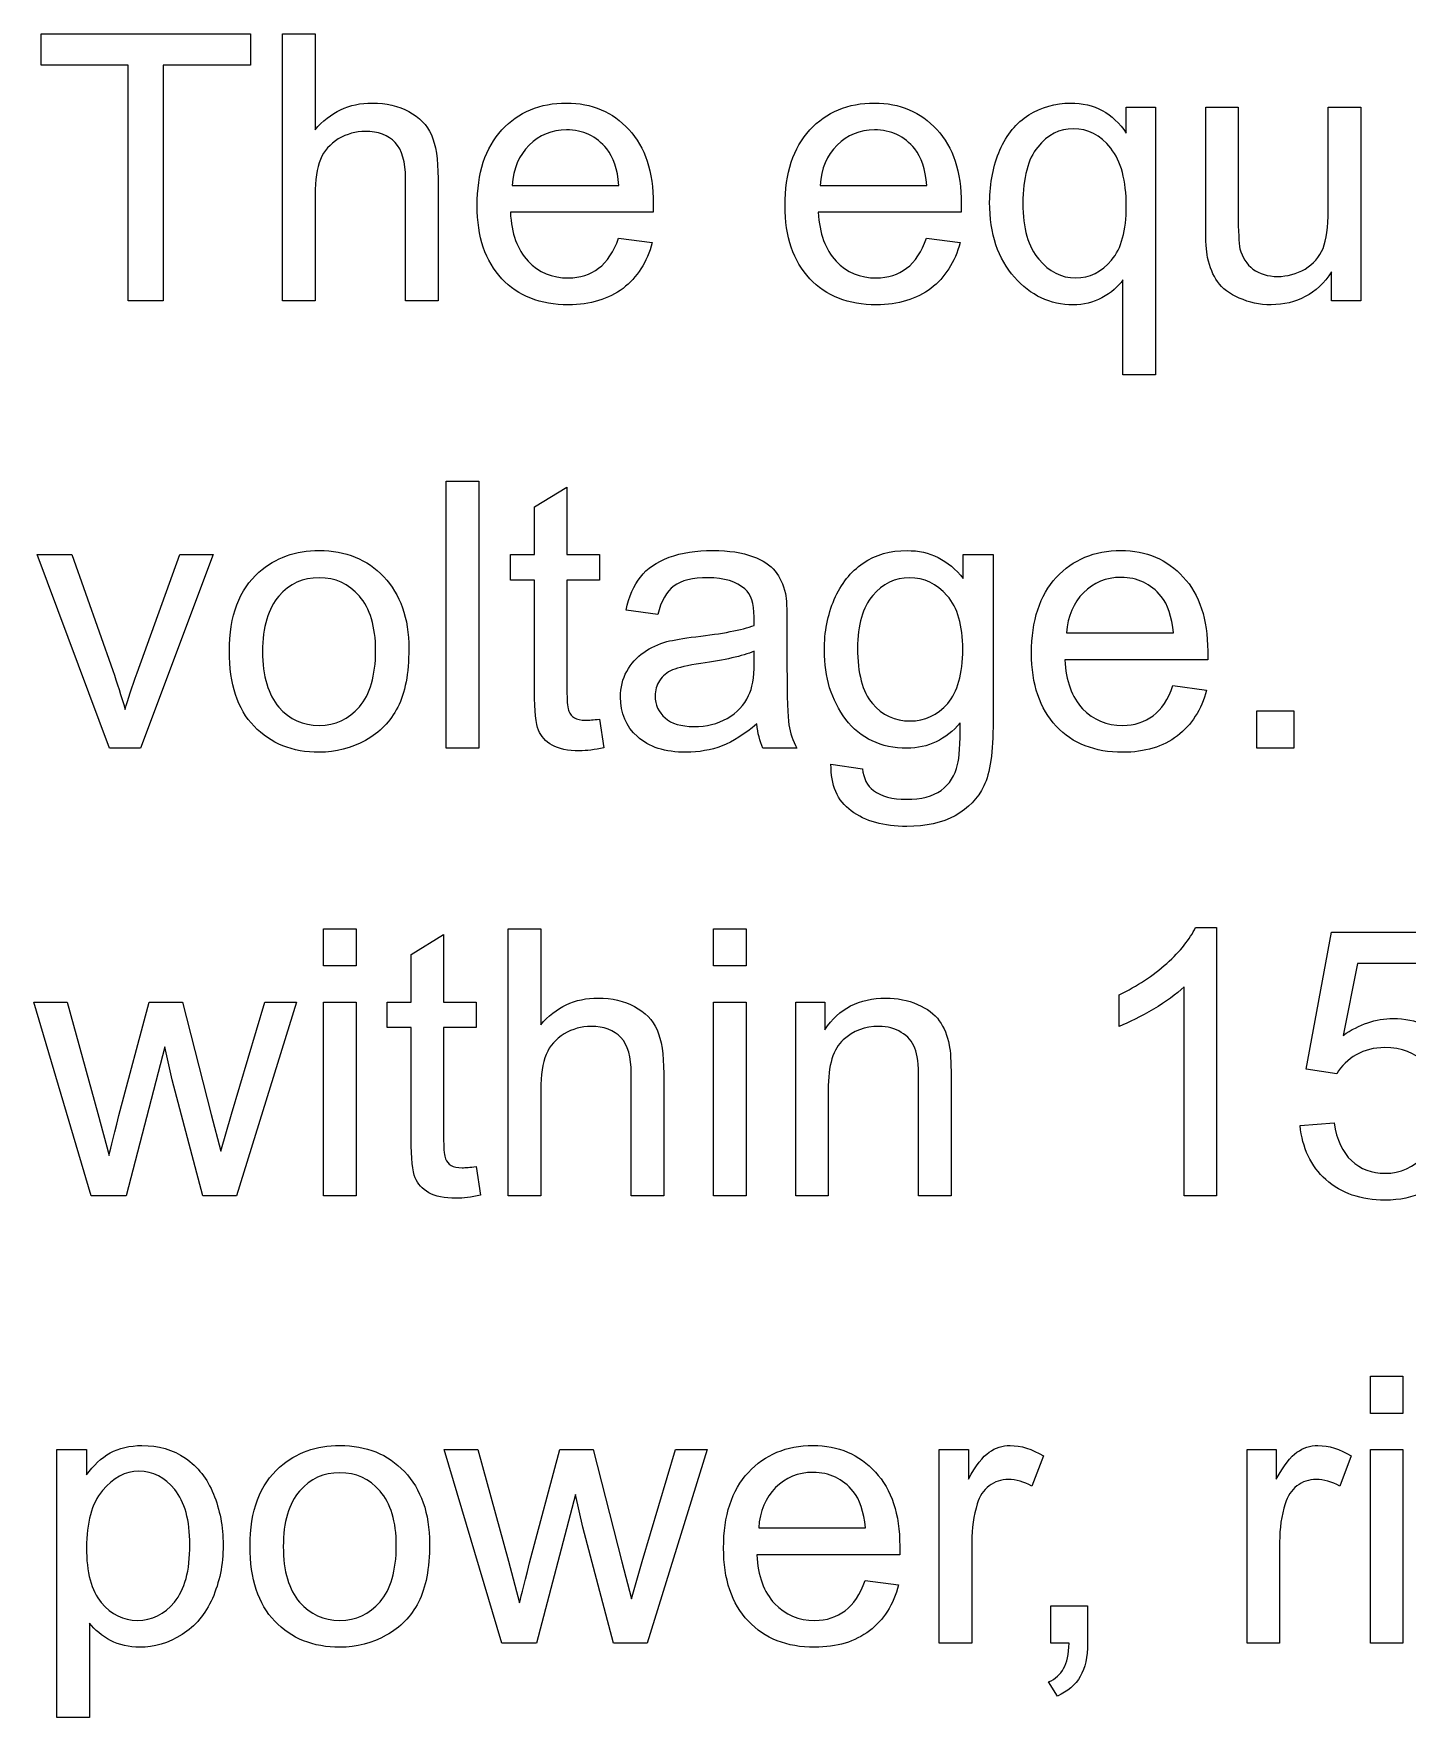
# Model space of a CAD drawing. Extents: x -45 to 645, y -160 to 467.
# Drawn here: x 360.96 to 367.45, y 124.86 to 132.83 of the extents above; entities that cross this region are included whole.
import ezdxf

# ---------------------------------------------------------------- set-up
doc = ezdxf.new("R2010")
doc.units = 0
doc.layers.add('layer 1', color=7, linetype='Continuous')

msp = doc.modelspace()

# ---------------------------------------------------------------- linework, layer by layer
at = {"layer": 'layer 1', "color": 7, "true_color": 0xffffff}
for points, knots in [([(361.5719, 131.5657), (361.5719, 131.5657), (361.5719, 132.6805), (361.5719, 132.6805), (361.5719, 132.6805), (361.984, 132.6805), (361.984, 132.6805), (361.984, 132.6805), (361.984, 132.8287), (361.984, 132.8287), (361.984, 132.8287), (360.9939, 132.8287), (360.9939, 132.8287), (360.9939, 132.8287), (360.9939, 132.6805), (360.9939, 132.6805), (360.9939, 132.6805), (361.406, 132.6805), (361.406, 132.6805), (361.406, 132.6805), (361.406, 131.5657), (361.406, 131.5657), (361.406, 131.5657), (361.5719, 131.5657), (361.5719, 131.5657)], [0, 0, 0, 0, 0.125, 0.125, 0.125, 0.25, 0.25, 0.25, 0.375, 0.375, 0.375, 0.5, 0.5, 0.5, 0.625, 0.625, 0.625, 0.75, 0.75, 0.75, 0.875, 0.875, 0.875, 1, 1, 1, 1]), ([(362.2896, 131.5657), (362.2896, 131.5657), (362.2896, 132.065), (362.2896, 132.065), (362.2896, 132.1372), (362.2983, 132.1936), (362.3158, 132.2342), (362.3315, 132.2749), (362.3612, 132.3065), (362.3996, 132.3312), (362.4397, 132.3543), (362.4816, 132.3665), (362.5271, 132.3665), (362.5882, 132.3666), (362.6353, 132.3489), (362.6685, 132.3136), (362.7017, 132.2785), (362.7174, 132.2219), (362.7174, 132.1442), (362.7174, 132.1442), (362.7174, 131.5657), (362.7174, 131.5657), (362.7174, 131.5657), (362.8711, 131.5657), (362.8711, 131.5657), (362.8711, 131.5657), (362.8711, 132.1443), (362.8711, 132.1443), (362.8711, 132.2342), (362.8606, 132.303), (362.8396, 132.3506), (362.8187, 132.3966), (362.782, 132.4335), (362.7331, 132.46), (362.6842, 132.4864), (362.6266, 132.5006), (362.5602, 132.5006), (362.4503, 132.5007), (362.3612, 132.4582), (362.2896, 132.3736), (362.2896, 132.3736), (362.2896, 132.8287), (362.2896, 132.8287), (362.2896, 132.8287), (362.1359, 132.8287), (362.1359, 132.8287), (362.1359, 132.8287), (362.1359, 131.5657), (362.1359, 131.5657), (362.1359, 131.5657), (362.2896, 131.5657), (362.2896, 131.5657)], [0, 0, 0, 0, 0.058824, 0.058824, 0.058824, 0.117647, 0.117647, 0.117647, 0.176471, 0.176471, 0.176471, 0.235294, 0.235294, 0.235294, 0.294118, 0.294118, 0.294118, 0.352941, 0.352941, 0.352941, 0.411765, 0.411765, 0.411765, 0.470588, 0.470588, 0.470588, 0.529412, 0.529412, 0.529412, 0.588235, 0.588235, 0.588235, 0.647059, 0.647059, 0.647059, 0.705882, 0.705882, 0.705882, 0.764706, 0.764706, 0.764706, 0.823529, 0.823529, 0.823529, 0.882353, 0.882353, 0.882353, 0.941176, 0.941176, 0.941176, 1, 1, 1, 1]), ([(363.6307, 131.7193), (363.5905, 131.6893), (363.5433, 131.6733), (363.4874, 131.6733), (363.4106, 131.6734), (363.3478, 131.6997), (363.2971, 131.7527), (363.2465, 131.8074), (363.2185, 131.8832), (363.2133, 131.9837), (363.2133, 131.9837), (363.8891, 131.9838), (363.8891, 131.9838), (363.8891, 132.0015), (363.8891, 132.0155), (363.8891, 132.0243), (363.8891, 132.1761), (363.8507, 132.2924), (363.7738, 132.3753), (363.697, 132.4583), (363.5992, 132.5006), (363.4787, 132.5006), (363.353, 132.5007), (363.2517, 132.4582), (363.1731, 132.3736), (363.0946, 132.289), (363.0561, 132.1689), (363.0561, 132.0155), (363.0562, 131.8673), (363.0946, 131.7527), (363.1731, 131.6698), (363.25, 131.5869), (363.3547, 131.5463), (363.4874, 131.5463), (363.5922, 131.5464), (363.6778, 131.5727), (363.7459, 131.6239), (363.8123, 131.6752), (363.8594, 131.7474), (363.8838, 131.8409), (363.8838, 131.8409), (363.725, 131.8622), (363.725, 131.8622), (363.7022, 131.7969), (363.6708, 131.7491), (363.6307, 131.7193)], [0, 0, 0, 0, 0.066667, 0.066667, 0.066667, 0.133333, 0.133333, 0.133333, 0.2, 0.2, 0.2, 0.266667, 0.266667, 0.266667, 0.333333, 0.333333, 0.333333, 0.4, 0.4, 0.4, 0.466667, 0.466667, 0.466667, 0.533333, 0.533333, 0.533333, 0.6, 0.6, 0.6, 0.666667, 0.666667, 0.666667, 0.733333, 0.733333, 0.733333, 0.8, 0.8, 0.8, 0.866667, 0.866667, 0.866667, 0.933333, 0.933333, 0.933333, 1, 1, 1, 1]), ([(365.0869, 131.7193), (365.0468, 131.6893), (364.9996, 131.6733), (364.9438, 131.6733), (364.8669, 131.6734), (364.8041, 131.6997), (364.7534, 131.7527), (364.7028, 131.8074), (364.6749, 131.8832), (364.6696, 131.9837), (364.6696, 131.9837), (365.3454, 131.9838), (365.3454, 131.9838), (365.3454, 132.0015), (365.3454, 132.0155), (365.3454, 132.0243), (365.3454, 132.1761), (365.307, 132.2924), (365.2301, 132.3753), (365.1533, 132.4583), (365.0555, 132.5006), (364.935, 132.5006), (364.8093, 132.5007), (364.708, 132.4582), (364.6294, 132.3736), (364.5509, 132.289), (364.5125, 132.1689), (364.5125, 132.0155), (364.5125, 131.8673), (364.5509, 131.7527), (364.6294, 131.6698), (364.7063, 131.5869), (364.8111, 131.5463), (364.9438, 131.5463), (365.0485, 131.5464), (365.1341, 131.5727), (365.2022, 131.6239), (365.2686, 131.6752), (365.3157, 131.7474), (365.3401, 131.8409), (365.3401, 131.8409), (365.1813, 131.8622), (365.1813, 131.8622), (365.1586, 131.7969), (365.1271, 131.7491), (365.0869, 131.7193)], [0, 0, 0, 0, 0.066667, 0.066667, 0.066667, 0.133333, 0.133333, 0.133333, 0.2, 0.2, 0.2, 0.266667, 0.266667, 0.266667, 0.333333, 0.333333, 0.333333, 0.4, 0.4, 0.4, 0.466667, 0.466667, 0.466667, 0.533333, 0.533333, 0.533333, 0.6, 0.6, 0.6, 0.666667, 0.666667, 0.666667, 0.733333, 0.733333, 0.733333, 0.8, 0.8, 0.8, 0.866667, 0.866667, 0.866667, 0.933333, 0.933333, 0.933333, 1, 1, 1, 1]), ([(366.2639, 131.2149), (366.2639, 131.2149), (366.2639, 132.4813), (366.2639, 132.4813), (366.2639, 132.4813), (366.126, 132.4813), (366.126, 132.4813), (366.126, 132.4813), (366.126, 132.3579), (366.126, 132.3579), (366.0631, 132.4531), (365.974, 132.5006), (365.8623, 132.5006), (365.7907, 132.5007), (365.7243, 132.4812), (365.6649, 132.4441), (365.6056, 132.4071), (365.5602, 132.3524), (365.5287, 132.2783), (365.4973, 132.2061), (365.4798, 132.1231), (365.4798, 132.0314), (365.4799, 131.8816), (365.52, 131.7632), (365.5968, 131.6768), (365.6737, 131.5905), (365.7662, 131.5463), (365.8745, 131.5463), (365.9234, 131.5464), (365.9688, 131.5569), (366.0107, 131.5798), (366.0543, 131.6028), (366.0875, 131.631), (366.1102, 131.6645), (366.1102, 131.6645), (366.1102, 131.2149), (366.1102, 131.2149), (366.1102, 131.2149), (366.2639, 131.2149), (366.2639, 131.2149)], [0, 0, 0, 0, 0.076923, 0.076923, 0.076923, 0.153846, 0.153846, 0.153846, 0.230769, 0.230769, 0.230769, 0.307692, 0.307692, 0.307692, 0.384615, 0.384615, 0.384615, 0.461538, 0.461538, 0.461538, 0.538462, 0.538462, 0.538462, 0.615385, 0.615385, 0.615385, 0.692308, 0.692308, 0.692308, 0.769231, 0.769231, 0.769231, 0.846154, 0.846154, 0.846154, 0.923077, 0.923077, 0.923077, 1, 1, 1, 1]), ([(367.2348, 131.5657), (367.2348, 131.5657), (367.2348, 132.4813), (367.2348, 132.4813), (367.2348, 132.4813), (367.0811, 132.4813), (367.0811, 132.4813), (367.0811, 132.4813), (367.0811, 131.9927), (367.0811, 131.9927), (367.0811, 131.9134), (367.0724, 131.855), (367.0566, 131.8126), (367.0392, 131.7721), (367.0112, 131.7403), (366.9711, 131.7156), (366.9309, 131.6927), (366.8873, 131.6803), (366.8419, 131.6803), (366.7947, 131.6804), (366.7563, 131.6927), (366.7249, 131.7156), (366.6952, 131.7387), (366.6742, 131.7703), (366.6637, 131.8109), (366.6585, 131.8391), (366.655, 131.8938), (366.655, 131.9749), (366.655, 131.9749), (366.655, 132.4813), (366.655, 132.4813), (366.655, 132.4813), (366.5014, 132.4813), (366.5014, 132.4813), (366.5014, 132.4813), (366.5014, 131.9149), (366.5014, 131.9149), (366.5014, 131.8481), (366.5048, 131.8003), (366.5101, 131.7703), (366.5206, 131.7244), (366.5363, 131.6856), (366.5572, 131.6557), (366.5799, 131.624), (366.6149, 131.5974), (366.6603, 131.578), (366.7074, 131.557), (366.7563, 131.5463), (366.8104, 131.5463), (366.9309, 131.5464), (367.027, 131.5974), (367.0968, 131.7015), (367.0968, 131.7015), (367.0968, 131.5657), (367.0968, 131.5657), (367.0968, 131.5657), (367.2348, 131.5657), (367.2348, 131.5657)], [0, 0, 0, 0, 0.052632, 0.052632, 0.052632, 0.105263, 0.105263, 0.105263, 0.157895, 0.157895, 0.157895, 0.210526, 0.210526, 0.210526, 0.263158, 0.263158, 0.263158, 0.315789, 0.315789, 0.315789, 0.368421, 0.368421, 0.368421, 0.421053, 0.421053, 0.421053, 0.473684, 0.473684, 0.473684, 0.526316, 0.526316, 0.526316, 0.578947, 0.578947, 0.578947, 0.631579, 0.631579, 0.631579, 0.684211, 0.684211, 0.684211, 0.736842, 0.736842, 0.736842, 0.789474, 0.789474, 0.789474, 0.842105, 0.842105, 0.842105, 0.894737, 0.894737, 0.894737, 0.947368, 0.947368, 0.947368, 1, 1, 1, 1]), ([(363.3024, 132.3013), (363.3495, 132.3489), (363.4089, 132.3736), (363.4787, 132.3736), (363.5573, 132.3737), (363.6202, 132.3436), (363.669, 132.2836), (363.7005, 132.2449), (363.7197, 132.1883), (363.7267, 132.1107), (363.7267, 132.1107), (363.222, 132.1108), (363.222, 132.1108), (363.2273, 132.1902), (363.2535, 132.2536), (363.3024, 132.3013)], [0, 0, 0, 0, 0.2, 0.2, 0.2, 0.4, 0.4, 0.4, 0.6, 0.6, 0.6, 0.8, 0.8, 0.8, 1, 1, 1, 1]), ([(364.7587, 132.3013), (364.8059, 132.3489), (364.8652, 132.3736), (364.935, 132.3736), (365.0136, 132.3737), (365.0765, 132.3436), (365.1254, 132.2836), (365.1568, 132.2449), (365.176, 132.1883), (365.183, 132.1107), (365.183, 132.1107), (364.6784, 132.1108), (364.6784, 132.1108), (364.6836, 132.1902), (364.7098, 132.2536), (364.7587, 132.3013)], [0, 0, 0, 0, 0.2, 0.2, 0.2, 0.4, 0.4, 0.4, 0.6, 0.6, 0.6, 0.8, 0.8, 0.8, 1, 1, 1, 1]), ([(365.7069, 132.2926), (365.754, 132.3507), (365.8099, 132.3788), (365.8762, 132.3788), (365.9443, 132.3789), (366.0019, 132.3489), (366.0526, 132.2871), (366.1015, 132.2255), (366.1259, 132.1337), (366.1259, 132.012), (366.126, 131.8975), (366.1032, 131.8126), (366.0561, 131.758), (366.0089, 131.7016), (365.9531, 131.6733), (365.8867, 131.6733), (365.8186, 131.6734), (365.761, 131.7033), (365.7121, 131.7615), (365.6615, 131.8197), (365.637, 131.9079), (365.637, 132.0261), (365.637, 132.1479), (365.6614, 132.236), (365.7069, 132.2926)], [0, 0, 0, 0, 0.125, 0.125, 0.125, 0.25, 0.25, 0.25, 0.375, 0.375, 0.375, 0.5, 0.5, 0.5, 0.625, 0.625, 0.625, 0.75, 0.75, 0.75, 0.875, 0.875, 0.875, 1, 1, 1, 1]), ([(363.0634, 129.449), (363.0634, 129.449), (363.0634, 130.712), (363.0634, 130.712), (363.0634, 130.712), (362.9097, 130.712), (362.9097, 130.712), (362.9097, 130.712), (362.9097, 129.449), (362.9097, 129.449), (362.9097, 129.449), (363.0634, 129.449), (363.0634, 129.449)], [0, 0, 0, 0, 0.25, 0.25, 0.25, 0.5, 0.5, 0.5, 0.75, 0.75, 0.75, 1, 1, 1, 1]), ([(363.5684, 129.5813), (363.5456, 129.5813), (363.5282, 129.5848), (363.5159, 129.5918), (363.5038, 129.6008), (363.495, 129.6095), (363.4897, 129.6236), (363.4845, 129.6361), (363.481, 129.6642), (363.481, 129.7082), (363.481, 129.7082), (363.481, 130.2445), (363.481, 130.2445), (363.481, 130.2445), (363.6347, 130.2445), (363.6347, 130.2445), (363.6347, 130.2445), (363.6347, 130.3646), (363.6347, 130.3646), (363.6347, 130.3646), (363.481, 130.3646), (363.481, 130.3646), (363.481, 130.3646), (363.481, 130.6838), (363.481, 130.6838), (363.481, 130.6838), (363.3274, 130.5904), (363.3274, 130.5904), (363.3274, 130.5904), (363.3274, 130.3646), (363.3274, 130.3646), (363.3274, 130.3646), (363.2139, 130.3646), (363.2139, 130.3646), (363.2139, 130.3646), (363.2139, 130.2445), (363.2139, 130.2445), (363.2139, 130.2445), (363.3274, 130.2445), (363.3274, 130.2445), (363.3274, 130.2445), (363.3274, 129.7172), (363.3274, 129.7172), (363.3274, 129.6236), (363.3343, 129.5636), (363.3466, 129.5336), (363.3588, 129.5055), (363.3797, 129.4807), (363.4112, 129.4631), (363.4409, 129.4456), (363.4845, 129.4366), (363.5404, 129.4366), (363.5736, 129.4367), (363.612, 129.4419), (363.6556, 129.4507), (363.6556, 129.4507), (363.6347, 129.5867), (363.6347, 129.5867), (363.6068, 129.5831), (363.584, 129.5812), (363.5684, 129.5813)], [0, 0, 0, 0, 0.05, 0.05, 0.05, 0.1, 0.1, 0.1, 0.15, 0.15, 0.15, 0.2, 0.2, 0.2, 0.25, 0.25, 0.25, 0.3, 0.3, 0.3, 0.35, 0.35, 0.35, 0.4, 0.4, 0.4, 0.45, 0.45, 0.45, 0.5, 0.5, 0.5, 0.55, 0.55, 0.55, 0.6, 0.6, 0.6, 0.65, 0.65, 0.65, 0.7, 0.7, 0.7, 0.75, 0.75, 0.75, 0.8, 0.8, 0.8, 0.85, 0.85, 0.85, 0.9, 0.9, 0.9, 0.95, 0.95, 0.95, 1, 1, 1, 1]), ([(362.0014, 129.5531), (362.08, 129.4702), (362.183, 129.4296), (362.3087, 129.4296), (362.389, 129.4297), (362.4606, 129.449), (362.5287, 129.486), (362.5951, 129.5232), (362.6457, 129.5742), (362.6806, 129.643), (362.7156, 129.7101), (362.733, 129.8017), (362.733, 129.9199), (362.7331, 130.0647), (362.6929, 130.1774), (362.6143, 130.2603), (362.5357, 130.3433), (362.4344, 130.3838), (362.3087, 130.3838), (362.197, 130.384), (362.1027, 130.3503), (362.0241, 130.2815), (361.9315, 130.2004), (361.8844, 130.0751), (361.8844, 129.9076), (361.8844, 129.7524), (361.9228, 129.6342), (362.0014, 129.5531)], [0, 0, 0, 0, 0.111111, 0.111111, 0.111111, 0.222222, 0.222222, 0.222222, 0.333333, 0.333333, 0.333333, 0.444444, 0.444444, 0.444444, 0.555556, 0.555556, 0.555556, 0.666667, 0.666667, 0.666667, 0.777778, 0.777778, 0.777778, 0.888889, 0.888889, 0.888889, 1, 1, 1, 1]), ([(364.4079, 129.449), (364.4079, 129.449), (364.5686, 129.449), (364.5686, 129.449), (364.5493, 129.4843), (364.5371, 129.5213), (364.5301, 129.5601), (364.5249, 129.5972), (364.5214, 129.6888), (364.5214, 129.8317), (364.5214, 129.8317), (364.5214, 130.0381), (364.5214, 130.0381), (364.5214, 130.107), (364.5196, 130.1545), (364.5144, 130.181), (364.5039, 130.2235), (364.4882, 130.2586), (364.4655, 130.2868), (364.4428, 130.3151), (364.4079, 130.338), (364.359, 130.3556), (364.3101, 130.3751), (364.2472, 130.3838), (364.1704, 130.3838), (364.0918, 130.384), (364.0237, 130.3732), (363.9644, 130.3521), (363.905, 130.3292), (363.8596, 130.2992), (363.8282, 130.2586), (363.7968, 130.2199), (363.774, 130.1669), (363.7601, 130.1016), (363.7601, 130.1016), (363.9103, 130.0806), (363.9103, 130.0806), (363.9259, 130.1459), (363.9521, 130.1916), (363.9871, 130.2162), (364.022, 130.2427), (364.0744, 130.2551), (364.1477, 130.2551), (364.2245, 130.2552), (364.2839, 130.2374), (364.3223, 130.2021), (364.352, 130.1776), (364.366, 130.1333), (364.366, 130.0698), (364.366, 130.0647), (364.366, 130.0504), (364.366, 130.0293), (364.3066, 130.0082), (364.2158, 129.9905), (364.0901, 129.9764), (364.0307, 129.9695), (363.9853, 129.9605), (363.9539, 129.9534), (363.9137, 129.9411), (363.877, 129.9252), (363.8439, 129.9023), (363.8107, 129.8794), (363.7845, 129.8494), (363.7635, 129.8123), (363.7444, 129.7772), (363.7339, 129.7347), (363.7339, 129.6906), (363.7339, 129.6149), (363.7601, 129.5513), (363.8142, 129.5036), (363.8683, 129.4543), (363.9451, 129.4296), (364.0447, 129.4296), (364.1041, 129.4297), (364.1617, 129.4401), (364.2141, 129.4596), (364.2665, 129.4807), (364.3206, 129.5142), (364.3782, 129.5636), (364.3834, 129.5196), (364.3922, 129.4825), (364.4079, 129.449)], [0, 0, 0, 0, 0.037037, 0.037037, 0.037037, 0.074074, 0.074074, 0.074074, 0.111111, 0.111111, 0.111111, 0.148148, 0.148148, 0.148148, 0.185185, 0.185185, 0.185185, 0.222222, 0.222222, 0.222222, 0.259259, 0.259259, 0.259259, 0.296296, 0.296296, 0.296296, 0.333333, 0.333333, 0.333333, 0.37037, 0.37037, 0.37037, 0.407407, 0.407407, 0.407407, 0.444444, 0.444444, 0.444444, 0.481481, 0.481481, 0.481481, 0.518519, 0.518519, 0.518519, 0.555556, 0.555556, 0.555556, 0.592593, 0.592593, 0.592593, 0.62963, 0.62963, 0.62963, 0.666667, 0.666667, 0.666667, 0.703704, 0.703704, 0.703704, 0.740741, 0.740741, 0.740741, 0.777778, 0.777778, 0.777778, 0.814815, 0.814815, 0.814815, 0.851852, 0.851852, 0.851852, 0.888889, 0.888889, 0.888889, 0.925926, 0.925926, 0.925926, 0.962963, 0.962963, 0.962963, 1, 1, 1, 1]), ([(364.8256, 129.1527), (364.8919, 129.1033), (364.9792, 129.0785), (365.0875, 129.0785), (365.1783, 129.0786), (365.2551, 129.0962), (365.3162, 129.1297), (365.3791, 129.165), (365.4245, 129.2108), (365.4524, 129.2708), (365.4821, 129.3309), (365.4961, 129.4313), (365.4961, 129.5742), (365.4961, 129.5742), (365.4961, 130.3646), (365.4961, 130.3646), (365.4961, 130.3646), (365.3546, 130.3646), (365.3546, 130.3646), (365.3546, 130.3646), (365.3546, 130.2516), (365.3546, 130.2516), (365.2848, 130.3397), (365.1975, 130.3838), (365.0892, 130.3838), (365.0106, 130.384), (364.9408, 130.3644), (364.8814, 130.3238), (364.8221, 130.2834), (364.7767, 130.2268), (364.7452, 130.1527), (364.7138, 130.0788), (364.6981, 129.9993), (364.6981, 129.9111), (364.6981, 129.7841), (364.7313, 129.6765), (364.7994, 129.5848), (364.8692, 129.495), (364.9652, 129.449), (365.0892, 129.449), (365.1888, 129.449), (365.2726, 129.4895), (365.3407, 129.5689), (365.3407, 129.4684), (365.3372, 129.4013), (365.3284, 129.3713), (365.3162, 129.3186), (365.29, 129.2796), (365.2499, 129.2496), (365.2115, 129.2216), (365.1573, 129.2073), (365.0857, 129.2073), (365.0194, 129.2075), (364.967, 129.2214), (364.9303, 129.2496), (364.9007, 129.271), (364.8832, 129.3061), (364.8779, 129.3519), (364.8779, 129.3519), (364.7295, 129.3732), (364.7295, 129.3732), (364.7278, 129.2743), (364.7592, 129.2002), (364.8256, 129.1527)], [0, 0, 0, 0, 0.047619, 0.047619, 0.047619, 0.095238, 0.095238, 0.095238, 0.142857, 0.142857, 0.142857, 0.190476, 0.190476, 0.190476, 0.238095, 0.238095, 0.238095, 0.285714, 0.285714, 0.285714, 0.333333, 0.333333, 0.333333, 0.380952, 0.380952, 0.380952, 0.428571, 0.428571, 0.428571, 0.47619, 0.47619, 0.47619, 0.52381, 0.52381, 0.52381, 0.571429, 0.571429, 0.571429, 0.619048, 0.619048, 0.619048, 0.666667, 0.666667, 0.666667, 0.714286, 0.714286, 0.714286, 0.761905, 0.761905, 0.761905, 0.809524, 0.809524, 0.809524, 0.857143, 0.857143, 0.857143, 0.904762, 0.904762, 0.904762, 0.952381, 0.952381, 0.952381, 1, 1, 1, 1]), ([(366.2525, 129.6026), (366.2124, 129.5726), (366.1652, 129.5566), (366.1093, 129.5566), (366.0325, 129.5567), (365.9696, 129.583), (365.919, 129.6359), (365.8683, 129.6907), (365.8404, 129.7665), (365.8352, 129.867), (365.8352, 129.867), (366.511, 129.8671), (366.511, 129.8671), (366.511, 129.8847), (366.5109, 129.8987), (366.5109, 129.9076), (366.511, 130.0594), (366.4725, 130.1757), (366.3957, 130.2586), (366.3189, 130.3415), (366.2211, 130.3838), (366.1006, 130.3838), (365.9749, 130.384), (365.8736, 130.3415), (365.795, 130.2568), (365.7164, 130.1723), (365.678, 130.0522), (365.678, 129.8987), (365.678, 129.7506), (365.7164, 129.6359), (365.795, 129.553), (365.8719, 129.4702), (365.9766, 129.4296), (366.1093, 129.4296), (366.2141, 129.4297), (366.2996, 129.456), (366.3677, 129.5072), (366.4341, 129.5585), (366.4813, 129.6306), (366.5057, 129.7241), (366.5057, 129.7241), (366.3468, 129.7454), (366.3468, 129.7454), (366.3241, 129.6801), (366.2927, 129.6324), (366.2525, 129.6026)], [0, 0, 0, 0, 0.066667, 0.066667, 0.066667, 0.133333, 0.133333, 0.133333, 0.2, 0.2, 0.2, 0.266667, 0.266667, 0.266667, 0.333333, 0.333333, 0.333333, 0.4, 0.4, 0.4, 0.466667, 0.466667, 0.466667, 0.533333, 0.533333, 0.533333, 0.6, 0.6, 0.6, 0.666667, 0.666667, 0.666667, 0.733333, 0.733333, 0.733333, 0.8, 0.8, 0.8, 0.866667, 0.866667, 0.866667, 0.933333, 0.933333, 0.933333, 1, 1, 1, 1]), ([(361.4636, 129.449), (361.4636, 129.449), (361.8077, 130.3646), (361.8077, 130.3646), (361.8077, 130.3646), (361.6505, 130.3646), (361.6505, 130.3646), (361.6505, 130.3646), (361.4479, 129.8054), (361.4479, 129.8054), (361.4235, 129.7383), (361.4043, 129.68), (361.392, 129.6324), (361.3728, 129.696), (361.3536, 129.7576), (361.3327, 129.8158), (361.3327, 129.8158), (361.1388, 130.3646), (361.1388, 130.3646), (361.1388, 130.3646), (360.9747, 130.3646), (360.9747, 130.3646), (360.9747, 130.3646), (361.317, 129.449), (361.317, 129.449), (361.317, 129.449), (361.4636, 129.449), (361.4636, 129.449)], [0, 0, 0, 0, 0.111111, 0.111111, 0.111111, 0.222222, 0.222222, 0.222222, 0.333333, 0.333333, 0.333333, 0.444444, 0.444444, 0.444444, 0.555556, 0.555556, 0.555556, 0.666667, 0.666667, 0.666667, 0.777778, 0.777778, 0.777778, 0.888889, 0.888889, 0.888889, 1, 1, 1, 1]), ([(362.1184, 130.1687), (362.169, 130.2268), (362.2319, 130.2551), (362.3087, 130.2551), (362.3856, 130.2552), (362.4484, 130.2268), (362.499, 130.1686), (362.5497, 130.1106), (362.5759, 130.024), (362.5759, 129.9111), (362.5759, 129.7913), (362.5497, 129.703), (362.499, 129.6447), (362.4484, 129.5867), (362.3855, 129.5566), (362.3087, 129.5566), (362.2319, 129.5567), (362.169, 129.5848), (362.1184, 129.643), (362.0678, 129.7014), (362.0415, 129.7894), (362.0415, 129.9058), (362.0416, 130.0222), (362.0677, 130.1104), (362.1184, 130.1687)], [0, 0, 0, 0, 0.125, 0.125, 0.125, 0.25, 0.25, 0.25, 0.375, 0.375, 0.375, 0.5, 0.5, 0.5, 0.625, 0.625, 0.625, 0.75, 0.75, 0.75, 0.875, 0.875, 0.875, 1, 1, 1, 1]), ([(364.9269, 130.1705), (364.974, 130.2268), (365.0316, 130.2551), (365.1014, 130.2551), (365.1695, 130.2552), (365.2289, 130.2268), (365.2796, 130.1704), (365.3284, 130.1141), (365.3529, 130.0293), (365.3529, 129.9164), (365.3529, 129.8), (365.3284, 129.7153), (365.2813, 129.6606), (365.2325, 129.6061), (365.173, 129.5777), (365.1032, 129.5777), (365.0316, 129.5777), (364.9722, 129.6059), (364.9251, 129.6606), (364.8779, 129.7155), (364.8552, 129.8035), (364.8552, 129.9217), (364.8553, 130.033), (364.8797, 130.1157), (364.9269, 130.1705)], [0, 0, 0, 0, 0.125, 0.125, 0.125, 0.25, 0.25, 0.25, 0.375, 0.375, 0.375, 0.5, 0.5, 0.5, 0.625, 0.625, 0.625, 0.75, 0.75, 0.75, 0.875, 0.875, 0.875, 1, 1, 1, 1]), ([(365.9243, 130.1846), (365.9714, 130.2322), (366.0307, 130.2568), (366.1006, 130.2568), (366.1792, 130.257), (366.242, 130.2268), (366.2909, 130.1669), (366.3224, 130.1282), (366.3416, 130.0716), (366.3485, 129.994), (366.3485, 129.994), (365.8439, 129.9941), (365.8439, 129.9941), (365.8491, 130.0734), (365.8753, 130.1369), (365.9243, 130.1846)], [0, 0, 0, 0, 0.2, 0.2, 0.2, 0.4, 0.4, 0.4, 0.6, 0.6, 0.6, 0.8, 0.8, 0.8, 1, 1, 1, 1]), ([(364.366, 129.8512), (364.366, 129.7823), (364.3572, 129.7312), (364.3398, 129.6977), (364.3188, 129.652), (364.2856, 129.6165), (364.2385, 129.5901), (364.1931, 129.5637), (364.1407, 129.5513), (364.0813, 129.5513), (364.0202, 129.5514), (363.9748, 129.5654), (363.9451, 129.5918), (363.9137, 129.6202), (363.898, 129.6536), (363.898, 129.6959), (363.898, 129.7224), (363.905, 129.7471), (363.919, 129.7682), (363.9329, 129.7913), (363.9539, 129.807), (363.9801, 129.8194), (364.0063, 129.83), (364.0517, 129.8406), (364.1145, 129.8494), (364.2263, 129.8653), (364.3101, 129.8846), (364.366, 129.9076), (364.366, 129.9076), (364.366, 129.8512), (364.366, 129.8512)], [0, 0, 0, 0, 0.1, 0.1, 0.1, 0.2, 0.2, 0.2, 0.3, 0.3, 0.3, 0.4, 0.4, 0.4, 0.5, 0.5, 0.5, 0.6, 0.6, 0.6, 0.7, 0.7, 0.7, 0.8, 0.8, 0.8, 0.9, 0.9, 0.9, 1, 1, 1, 1]), ([(366.9181, 129.449), (366.9181, 129.449), (366.9181, 129.6254), (366.9181, 129.6254), (366.9181, 129.6254), (366.7436, 129.6254), (366.7436, 129.6254), (366.7436, 129.6254), (366.7436, 129.449), (366.7436, 129.449), (366.7436, 129.449), (366.9181, 129.449), (366.9181, 129.449)], [0, 0, 0, 0, 0.25, 0.25, 0.25, 0.5, 0.5, 0.5, 0.75, 0.75, 0.75, 1, 1, 1, 1]), ([(362.4836, 128.4189), (362.4836, 128.4189), (362.4836, 128.5952), (362.4836, 128.5952), (362.4836, 128.5952), (362.33, 128.5952), (362.33, 128.5952), (362.33, 128.5952), (362.33, 128.4189), (362.33, 128.4189), (362.33, 128.4189), (362.4836, 128.4189), (362.4836, 128.4189)], [0, 0, 0, 0, 0.25, 0.25, 0.25, 0.5, 0.5, 0.5, 0.75, 0.75, 0.75, 1, 1, 1, 1]), ([(362.985, 127.4646), (362.9623, 127.4646), (362.9449, 127.468), (362.9326, 127.4751), (362.9205, 127.4839), (362.9117, 127.4927), (362.9064, 127.5069), (362.9012, 127.5193), (362.8977, 127.5474), (362.8977, 127.5915), (362.8977, 127.5915), (362.8977, 128.1278), (362.8977, 128.1278), (362.8977, 128.1278), (363.0514, 128.1278), (363.0514, 128.1278), (363.0514, 128.1278), (363.0514, 128.2477), (363.0514, 128.2477), (363.0514, 128.2477), (362.8977, 128.2477), (362.8977, 128.2477), (362.8977, 128.2477), (362.8977, 128.567), (362.8977, 128.567), (362.8977, 128.567), (362.7441, 128.4735), (362.7441, 128.4735), (362.7441, 128.4735), (362.7441, 128.2477), (362.7441, 128.2477), (362.7441, 128.2477), (362.6306, 128.2477), (362.6306, 128.2477), (362.6306, 128.2477), (362.6306, 128.1278), (362.6306, 128.1278), (362.6306, 128.1278), (362.7441, 128.1278), (362.7441, 128.1278), (362.7441, 128.1278), (362.7441, 127.6004), (362.7441, 127.6004), (362.7441, 127.5069), (362.751, 127.4469), (362.7633, 127.4169), (362.7755, 127.3887), (362.7964, 127.364), (362.8279, 127.3463), (362.8576, 127.3288), (362.9012, 127.3199), (362.9571, 127.3199), (362.9903, 127.3199), (363.0287, 127.3252), (363.0723, 127.334), (363.0723, 127.334), (363.0514, 127.4698), (363.0514, 127.4698), (363.0234, 127.4664), (363.0007, 127.4645), (362.985, 127.4646)], [0, 0, 0, 0, 0.05, 0.05, 0.05, 0.1, 0.1, 0.1, 0.15, 0.15, 0.15, 0.2, 0.2, 0.2, 0.25, 0.25, 0.25, 0.3, 0.3, 0.3, 0.35, 0.35, 0.35, 0.4, 0.4, 0.4, 0.45, 0.45, 0.45, 0.5, 0.5, 0.5, 0.55, 0.55, 0.55, 0.6, 0.6, 0.6, 0.65, 0.65, 0.65, 0.7, 0.7, 0.7, 0.75, 0.75, 0.75, 0.8, 0.8, 0.8, 0.85, 0.85, 0.85, 0.9, 0.9, 0.9, 0.95, 0.95, 0.95, 1, 1, 1, 1]), ([(363.357, 127.3322), (363.357, 127.3322), (363.357, 127.8315), (363.357, 127.8315), (363.357, 127.9037), (363.3657, 127.9602), (363.3831, 128.0007), (363.3989, 128.0413), (363.4285, 128.0731), (363.467, 128.0978), (363.5071, 128.1207), (363.549, 128.133), (363.5944, 128.133), (363.6556, 128.1331), (363.7027, 128.1154), (363.7359, 128.0801), (363.7691, 128.0449), (363.7848, 127.9884), (363.7848, 127.9108), (363.7848, 127.9108), (363.7848, 127.3322), (363.7848, 127.3322), (363.7848, 127.3322), (363.9384, 127.3322), (363.9384, 127.3322), (363.9384, 127.3322), (363.9384, 127.9109), (363.9384, 127.9109), (363.9384, 128.0008), (363.9279, 128.0695), (363.907, 128.1172), (363.8861, 128.1631), (363.8494, 128.2001), (363.8005, 128.2265), (363.7516, 128.253), (363.694, 128.2671), (363.6276, 128.2671), (363.5176, 128.2672), (363.4285, 128.2248), (363.3569, 128.1401), (363.3569, 128.1401), (363.357, 128.5952), (363.357, 128.5952), (363.357, 128.5952), (363.2033, 128.5952), (363.2033, 128.5952), (363.2033, 128.5952), (363.2033, 127.3322), (363.2033, 127.3322), (363.2033, 127.3322), (363.357, 127.3322), (363.357, 127.3322)], [0, 0, 0, 0, 0.058824, 0.058824, 0.058824, 0.117647, 0.117647, 0.117647, 0.176471, 0.176471, 0.176471, 0.235294, 0.235294, 0.235294, 0.294118, 0.294118, 0.294118, 0.352941, 0.352941, 0.352941, 0.411765, 0.411765, 0.411765, 0.470588, 0.470588, 0.470588, 0.529412, 0.529412, 0.529412, 0.588235, 0.588235, 0.588235, 0.647059, 0.647059, 0.647059, 0.705882, 0.705882, 0.705882, 0.764706, 0.764706, 0.764706, 0.823529, 0.823529, 0.823529, 0.882353, 0.882353, 0.882353, 0.941176, 0.941176, 0.941176, 1, 1, 1, 1]), ([(364.3282, 128.4189), (364.3282, 128.4189), (364.3282, 128.5952), (364.3282, 128.5952), (364.3282, 128.5952), (364.1745, 128.5952), (364.1745, 128.5952), (364.1745, 128.5952), (364.1745, 128.4189), (364.1745, 128.4189), (364.1745, 128.4189), (364.3282, 128.4189), (364.3282, 128.4189)], [0, 0, 0, 0, 0.25, 0.25, 0.25, 0.5, 0.5, 0.5, 0.75, 0.75, 0.75, 1, 1, 1, 1]), ([(366.5531, 128.6005), (366.5531, 128.6005), (366.4535, 128.6005), (366.4535, 128.6005), (366.4273, 128.5459), (366.3819, 128.4893), (366.3173, 128.4311), (366.2527, 128.3729), (366.1776, 128.3235), (366.0921, 128.283), (366.0921, 128.283), (366.0921, 128.1331), (366.0921, 128.1331), (366.1392, 128.1507), (366.1933, 128.1789), (366.2544, 128.2142), (366.3138, 128.2495), (366.3627, 128.2847), (366.3994, 128.32), (366.3994, 128.32), (366.3994, 127.3322), (366.3994, 127.3322), (366.3994, 127.3322), (366.5531, 127.3322), (366.5531, 127.3322), (366.5531, 127.3322), (366.5531, 128.6005), (366.5531, 128.6005)], [0, 0, 0, 0, 0.111111, 0.111111, 0.111111, 0.222222, 0.222222, 0.222222, 0.333333, 0.333333, 0.333333, 0.444444, 0.444444, 0.444444, 0.555556, 0.555556, 0.555556, 0.666667, 0.666667, 0.666667, 0.777778, 0.777778, 0.777778, 0.888889, 0.888889, 0.888889, 1, 1, 1, 1]), ([(367.0703, 127.4081), (367.1436, 127.3428), (367.2361, 127.3111), (367.3496, 127.3111), (367.4876, 127.3111), (367.5976, 127.3622), (367.6762, 127.4645), (367.7425, 127.5474), (367.7757, 127.6462), (367.7757, 127.7609), (367.7757, 127.8808), (367.739, 127.9796), (367.6639, 128.0554), (367.5889, 128.1313), (367.4963, 128.1701), (367.388, 128.1701), (367.306, 128.1701), (367.2274, 128.1436), (367.1523, 128.0907), (367.1523, 128.0907), (367.2187, 128.4312), (367.2187, 128.4312), (367.2187, 128.4312), (367.7163, 128.4312), (367.7163, 128.4312), (367.7163, 128.4312), (367.7163, 128.5793), (367.7163, 128.5793), (367.7163, 128.5793), (367.0965, 128.5793), (367.0965, 128.5793), (367.0965, 128.5793), (366.976, 127.9302), (366.976, 127.9302), (366.976, 127.9302), (367.1209, 127.9091), (367.1209, 127.9091), (367.1436, 127.9461), (367.175, 127.976), (367.2134, 127.999), (367.2536, 128.022), (367.2972, 128.0325), (367.3479, 128.0325), (367.4282, 128.0325), (367.4928, 128.0078), (367.54, 127.9566), (367.5889, 127.9055), (367.6133, 127.8349), (367.6133, 127.7467), (367.6133, 127.6533), (367.5871, 127.5792), (367.5365, 127.5227), (367.4859, 127.4664), (367.423, 127.4381), (367.3496, 127.4381), (367.2868, 127.4381), (367.2344, 127.4575), (367.1907, 127.498), (367.1489, 127.5369), (367.1209, 127.5968), (367.1087, 127.6762), (367.1087, 127.6762), (366.948, 127.6639), (366.948, 127.6639), (366.9585, 127.5581), (366.9986, 127.4716), (367.0703, 127.4081)], [0, 0, 0, 0, 0.045455, 0.045455, 0.045455, 0.090909, 0.090909, 0.090909, 0.136364, 0.136364, 0.136364, 0.181818, 0.181818, 0.181818, 0.227273, 0.227273, 0.227273, 0.272727, 0.272727, 0.272727, 0.318182, 0.318182, 0.318182, 0.363636, 0.363636, 0.363636, 0.409091, 0.409091, 0.409091, 0.454545, 0.454545, 0.454545, 0.5, 0.5, 0.5, 0.545455, 0.545455, 0.545455, 0.590909, 0.590909, 0.590909, 0.636364, 0.636364, 0.636364, 0.681818, 0.681818, 0.681818, 0.727273, 0.727273, 0.727273, 0.772727, 0.772727, 0.772727, 0.818182, 0.818182, 0.818182, 0.863636, 0.863636, 0.863636, 0.909091, 0.909091, 0.909091, 0.954545, 0.954545, 0.954545, 1, 1, 1, 1]), ([(361.3956, 127.3322), (361.3956, 127.3322), (361.5789, 128.0361), (361.5789, 128.0361), (361.5789, 128.0361), (361.6138, 127.8808), (361.6138, 127.8808), (361.6138, 127.8808), (361.7588, 127.3322), (361.7588, 127.3322), (361.7588, 127.3322), (361.9177, 127.3322), (361.9177, 127.3322), (361.9177, 127.3322), (362.2023, 128.2477), (362.2023, 128.2477), (362.2023, 128.2477), (362.0521, 128.2477), (362.0521, 128.2477), (362.0521, 128.2477), (361.8949, 127.7186), (361.8949, 127.7186), (361.8949, 127.7186), (361.8443, 127.5422), (361.8443, 127.5422), (361.8443, 127.5422), (361.7989, 127.7168), (361.7989, 127.7168), (361.7989, 127.7168), (361.6627, 128.2477), (361.6627, 128.2477), (361.6627, 128.2477), (361.5055, 128.2477), (361.5055, 128.2477), (361.5055, 128.2477), (361.3624, 127.7115), (361.3624, 127.7115), (361.3327, 127.5951), (361.3169, 127.5333), (361.3152, 127.5227), (361.3152, 127.5227), (361.2629, 127.7204), (361.2629, 127.7204), (361.2629, 127.7204), (361.1179, 128.2477), (361.1179, 128.2477), (361.1179, 128.2477), (360.959, 128.2477), (360.959, 128.2477), (360.959, 128.2477), (361.2314, 127.3322), (361.2314, 127.3322), (361.2314, 127.3322), (361.3956, 127.3322), (361.3956, 127.3322)], [0, 0, 0, 0, 0.055556, 0.055556, 0.055556, 0.111111, 0.111111, 0.111111, 0.166667, 0.166667, 0.166667, 0.222222, 0.222222, 0.222222, 0.277778, 0.277778, 0.277778, 0.333333, 0.333333, 0.333333, 0.388889, 0.388889, 0.388889, 0.444444, 0.444444, 0.444444, 0.5, 0.5, 0.5, 0.555556, 0.555556, 0.555556, 0.611111, 0.611111, 0.611111, 0.666667, 0.666667, 0.666667, 0.722222, 0.722222, 0.722222, 0.777778, 0.777778, 0.777778, 0.833333, 0.833333, 0.833333, 0.888889, 0.888889, 0.888889, 0.944444, 0.944444, 0.944444, 1, 1, 1, 1]), ([(362.4836, 127.3322), (362.4836, 127.3322), (362.4836, 128.2477), (362.4836, 128.2477), (362.4836, 128.2477), (362.33, 128.2477), (362.33, 128.2477), (362.33, 128.2477), (362.33, 127.3322), (362.33, 127.3322), (362.33, 127.3322), (362.4836, 127.3322), (362.4836, 127.3322)], [0, 0, 0, 0, 0.25, 0.25, 0.25, 0.5, 0.5, 0.5, 0.75, 0.75, 0.75, 1, 1, 1, 1]), ([(364.3282, 127.3322), (364.3282, 127.3322), (364.3282, 128.2477), (364.3282, 128.2477), (364.3282, 128.2477), (364.1745, 128.2477), (364.1745, 128.2477), (364.1745, 128.2477), (364.1745, 127.3322), (364.1745, 127.3322), (364.1745, 127.3322), (364.3282, 127.3322), (364.3282, 127.3322)], [0, 0, 0, 0, 0.25, 0.25, 0.25, 0.5, 0.5, 0.5, 0.75, 0.75, 0.75, 1, 1, 1, 1]), ([(364.7161, 127.3322), (364.7161, 127.3322), (364.7161, 127.8315), (364.7161, 127.8315), (364.7161, 127.9497), (364.7405, 128.029), (364.7877, 128.0695), (364.8349, 128.1119), (364.8907, 128.133), (364.9553, 128.133), (364.9973, 128.1331), (365.0322, 128.1242), (365.0618, 128.1048), (365.0933, 128.0872), (365.1142, 128.0607), (365.1264, 128.0307), (365.1387, 127.999), (365.1439, 127.9514), (365.1439, 127.8879), (365.1439, 127.8879), (365.1439, 127.3322), (365.1439, 127.3322), (365.1439, 127.3322), (365.2976, 127.3322), (365.2976, 127.3322), (365.2976, 127.3322), (365.2976, 127.895), (365.2976, 127.895), (365.2976, 127.9655), (365.2941, 128.0166), (365.2888, 128.0448), (365.2801, 128.089), (365.2644, 128.1277), (365.2417, 128.1595), (365.219, 128.1913), (365.1841, 128.2177), (365.1387, 128.2371), (365.0933, 128.2566), (365.0426, 128.2671), (364.9885, 128.2671), (364.8628, 128.2672), (364.7667, 128.2177), (364.7004, 128.1172), (364.7004, 128.1172), (364.7004, 128.2477), (364.7004, 128.2477), (364.7004, 128.2477), (364.5625, 128.2477), (364.5625, 128.2477), (364.5625, 128.2477), (364.5625, 127.3322), (364.5625, 127.3322), (364.5625, 127.3322), (364.7161, 127.3322), (364.7161, 127.3322)], [0, 0, 0, 0, 0.055556, 0.055556, 0.055556, 0.111111, 0.111111, 0.111111, 0.166667, 0.166667, 0.166667, 0.222222, 0.222222, 0.222222, 0.277778, 0.277778, 0.277778, 0.333333, 0.333333, 0.333333, 0.388889, 0.388889, 0.388889, 0.444444, 0.444444, 0.444444, 0.5, 0.5, 0.5, 0.555556, 0.555556, 0.555556, 0.611111, 0.611111, 0.611111, 0.666667, 0.666667, 0.666667, 0.722222, 0.722222, 0.722222, 0.777778, 0.777778, 0.777778, 0.833333, 0.833333, 0.833333, 0.888889, 0.888889, 0.888889, 0.944444, 0.944444, 0.944444, 1, 1, 1, 1]), ([(367.4343, 126.3022), (367.4343, 126.3022), (367.4343, 126.4786), (367.4343, 126.4786), (367.4343, 126.4786), (367.2806, 126.4786), (367.2806, 126.4786), (367.2806, 126.4786), (367.2806, 126.3022), (367.2806, 126.3022), (367.2806, 126.3022), (367.4343, 126.3022), (367.4343, 126.3022)], [0, 0, 0, 0, 0.25, 0.25, 0.25, 0.5, 0.5, 0.5, 0.75, 0.75, 0.75, 1, 1, 1, 1]), ([(361.2227, 124.8648), (361.2227, 124.8648), (361.2227, 125.3109), (361.2227, 125.3109), (361.2489, 125.2775), (361.282, 125.251), (361.3222, 125.228), (361.3641, 125.207), (361.4095, 125.1963), (361.4601, 125.1963), (361.53, 125.1963), (361.5963, 125.2157), (361.6609, 125.2563), (361.7238, 125.2951), (361.771, 125.3533), (361.8041, 125.4274), (361.8373, 125.5032), (361.8548, 125.5861), (361.8548, 125.6796), (361.8548, 125.7678), (361.8391, 125.8471), (361.8094, 125.9212), (361.7797, 125.9935), (361.7343, 126.0499), (361.6767, 126.0905), (361.6173, 126.1311), (361.5492, 126.1505), (361.4706, 126.1505), (361.413, 126.1505), (361.3623, 126.1381), (361.3204, 126.1152), (361.2785, 126.0923), (361.2419, 126.057), (361.2087, 126.0111), (361.2087, 126.0111), (361.2087, 126.1311), (361.2087, 126.1311), (361.2087, 126.1311), (361.069, 126.1311), (361.069, 126.1311), (361.069, 126.1311), (361.069, 124.8648), (361.069, 124.8648), (361.069, 124.8648), (361.2227, 124.8648), (361.2227, 124.8648)], [0, 0, 0, 0, 0.066667, 0.066667, 0.066667, 0.133333, 0.133333, 0.133333, 0.2, 0.2, 0.2, 0.266667, 0.266667, 0.266667, 0.333333, 0.333333, 0.333333, 0.4, 0.4, 0.4, 0.466667, 0.466667, 0.466667, 0.533333, 0.533333, 0.533333, 0.6, 0.6, 0.6, 0.666667, 0.666667, 0.666667, 0.733333, 0.733333, 0.733333, 0.8, 0.8, 0.8, 0.866667, 0.866667, 0.866667, 0.933333, 0.933333, 0.933333, 1, 1, 1, 1]), ([(362.0993, 125.3198), (362.1779, 125.2369), (362.2808, 125.1963), (362.4066, 125.1963), (362.4869, 125.1963), (362.5585, 125.2157), (362.6266, 125.2527), (362.6929, 125.2898), (362.7436, 125.3409), (362.7785, 125.4097), (362.8134, 125.4768), (362.8309, 125.5685), (362.8309, 125.6866), (362.8309, 125.8312), (362.7907, 125.9441), (362.7121, 126.027), (362.6336, 126.11), (362.5323, 126.1505), (362.4066, 126.1505), (362.2948, 126.1505), (362.2005, 126.1169), (362.1219, 126.0482), (362.0294, 125.9671), (361.9822, 125.8418), (361.9822, 125.6743), (361.9822, 125.5191), (362.0207, 125.4009), (362.0993, 125.3198)], [0, 0, 0, 0, 0.111111, 0.111111, 0.111111, 0.222222, 0.222222, 0.222222, 0.333333, 0.333333, 0.333333, 0.444444, 0.444444, 0.444444, 0.555556, 0.555556, 0.555556, 0.666667, 0.666667, 0.666667, 0.777778, 0.777778, 0.777778, 0.888889, 0.888889, 0.888889, 1, 1, 1, 1]), ([(364.7961, 125.3692), (364.756, 125.3392), (364.7088, 125.3233), (364.6529, 125.3233), (364.5761, 125.3233), (364.5132, 125.3498), (364.4626, 125.4027), (364.4119, 125.4574), (364.384, 125.5332), (364.3787, 125.6337), (364.3787, 125.6337), (365.0546, 125.6338), (365.0546, 125.6338), (365.0546, 125.6515), (365.0545, 125.6655), (365.0545, 125.6743), (365.0546, 125.826), (365.0161, 125.9423), (364.9393, 126.0252), (364.8625, 126.1082), (364.7646, 126.1505), (364.6442, 126.1505), (364.5185, 126.1505), (364.4172, 126.1081), (364.3386, 126.0235), (364.26, 125.9388), (364.2216, 125.8188), (364.2216, 125.6655), (364.2216, 125.5173), (364.26, 125.4027), (364.3386, 125.3198), (364.4154, 125.2369), (364.5202, 125.1963), (364.6529, 125.1963), (364.7577, 125.1963), (364.8432, 125.2228), (364.9113, 125.2739), (364.9777, 125.3251), (365.0248, 125.3974), (365.0493, 125.4909), (365.0493, 125.4909), (364.8904, 125.5121), (364.8904, 125.5121), (364.8677, 125.4468), (364.8362, 125.3991), (364.7961, 125.3692)], [0, 0, 0, 0, 0.066667, 0.066667, 0.066667, 0.133333, 0.133333, 0.133333, 0.2, 0.2, 0.2, 0.266667, 0.266667, 0.266667, 0.333333, 0.333333, 0.333333, 0.4, 0.4, 0.4, 0.466667, 0.466667, 0.466667, 0.533333, 0.533333, 0.533333, 0.6, 0.6, 0.6, 0.666667, 0.666667, 0.666667, 0.733333, 0.733333, 0.733333, 0.8, 0.8, 0.8, 0.866667, 0.866667, 0.866667, 0.933333, 0.933333, 0.933333, 1, 1, 1, 1]), ([(365.3954, 125.2157), (365.3954, 125.2157), (365.3954, 125.6937), (365.3954, 125.6937), (365.3954, 125.759), (365.4041, 125.8188), (365.4215, 125.8753), (365.432, 125.9106), (365.4512, 125.9388), (365.4774, 125.96), (365.5036, 125.9794), (365.535, 125.9899), (365.5682, 125.9899), (365.6049, 125.99), (365.6415, 125.9794), (365.68, 125.9582), (365.68, 125.9582), (365.7341, 126.1011), (365.7341, 126.1011), (365.68, 126.1347), (365.6276, 126.1505), (365.5769, 126.1505), (365.5403, 126.1505), (365.5071, 126.1399), (365.4774, 126.1187), (365.4478, 126.0993), (365.4145, 126.0552), (365.3796, 125.9917), (365.3796, 125.9917), (365.3796, 126.1311), (365.3796, 126.1311), (365.3796, 126.1311), (365.2417, 126.1311), (365.2417, 126.1311), (365.2417, 126.1311), (365.2417, 125.2157), (365.2417, 125.2157), (365.2417, 125.2157), (365.3954, 125.2157), (365.3954, 125.2157)], [0, 0, 0, 0, 0.076923, 0.076923, 0.076923, 0.153846, 0.153846, 0.153846, 0.230769, 0.230769, 0.230769, 0.307692, 0.307692, 0.307692, 0.384615, 0.384615, 0.384615, 0.461538, 0.461538, 0.461538, 0.538462, 0.538462, 0.538462, 0.615385, 0.615385, 0.615385, 0.692308, 0.692308, 0.692308, 0.769231, 0.769231, 0.769231, 0.846154, 0.846154, 0.846154, 0.923077, 0.923077, 0.923077, 1, 1, 1, 1]), ([(366.851, 125.2157), (366.851, 125.2157), (366.851, 125.6937), (366.851, 125.6937), (366.851, 125.759), (366.8597, 125.8188), (366.8771, 125.8753), (366.8876, 125.9106), (366.9068, 125.9388), (366.933, 125.96), (366.9592, 125.9794), (366.9906, 125.9899), (367.0238, 125.9899), (367.0605, 125.99), (367.0971, 125.9794), (367.1356, 125.9582), (367.1356, 125.9582), (367.1897, 126.1011), (367.1897, 126.1011), (367.1356, 126.1347), (367.0832, 126.1505), (367.0325, 126.1505), (366.9959, 126.1505), (366.9627, 126.1399), (366.933, 126.1187), (366.9033, 126.0993), (366.8701, 126.0552), (366.8352, 125.9917), (366.8352, 125.9917), (366.8352, 126.1311), (366.8352, 126.1311), (366.8352, 126.1311), (366.6973, 126.1311), (366.6973, 126.1311), (366.6973, 126.1311), (366.6973, 125.2157), (366.6973, 125.2157), (366.6973, 125.2157), (366.851, 125.2157), (366.851, 125.2157)], [0, 0, 0, 0, 0.076923, 0.076923, 0.076923, 0.153846, 0.153846, 0.153846, 0.230769, 0.230769, 0.230769, 0.307692, 0.307692, 0.307692, 0.384615, 0.384615, 0.384615, 0.461538, 0.461538, 0.461538, 0.538462, 0.538462, 0.538462, 0.615385, 0.615385, 0.615385, 0.692308, 0.692308, 0.692308, 0.769231, 0.769231, 0.769231, 0.846154, 0.846154, 0.846154, 0.923077, 0.923077, 0.923077, 1, 1, 1, 1]), ([(363.3373, 125.2157), (363.3373, 125.2157), (363.5206, 125.9195), (363.5206, 125.9195), (363.5206, 125.9195), (363.5556, 125.7643), (363.5556, 125.7643), (363.5556, 125.7643), (363.7005, 125.2157), (363.7005, 125.2157), (363.7005, 125.2157), (363.8594, 125.2157), (363.8594, 125.2157), (363.8594, 125.2157), (364.144, 126.1311), (364.144, 126.1311), (364.144, 126.1311), (363.9939, 126.1311), (363.9939, 126.1311), (363.9939, 126.1311), (363.8367, 125.6021), (363.8367, 125.6021), (363.8367, 125.6021), (363.786, 125.4256), (363.786, 125.4256), (363.786, 125.4256), (363.7406, 125.6003), (363.7406, 125.6003), (363.7406, 125.6003), (363.6045, 126.1311), (363.6045, 126.1311), (363.6045, 126.1311), (363.4473, 126.1311), (363.4473, 126.1311), (363.4473, 126.1311), (363.3041, 125.595), (363.3041, 125.595), (363.2744, 125.4785), (363.2587, 125.4168), (363.2569, 125.4062), (363.2569, 125.4062), (363.2046, 125.6038), (363.2046, 125.6038), (363.2046, 125.6038), (363.0597, 126.1311), (363.0597, 126.1311), (363.0597, 126.1311), (362.9008, 126.1311), (362.9008, 126.1311), (362.9008, 126.1311), (363.1732, 125.2157), (363.1732, 125.2157), (363.1732, 125.2157), (363.3373, 125.2157), (363.3373, 125.2157)], [0, 0, 0, 0, 0.055556, 0.055556, 0.055556, 0.111111, 0.111111, 0.111111, 0.166667, 0.166667, 0.166667, 0.222222, 0.222222, 0.222222, 0.277778, 0.277778, 0.277778, 0.333333, 0.333333, 0.333333, 0.388889, 0.388889, 0.388889, 0.444444, 0.444444, 0.444444, 0.5, 0.5, 0.5, 0.555556, 0.555556, 0.555556, 0.611111, 0.611111, 0.611111, 0.666667, 0.666667, 0.666667, 0.722222, 0.722222, 0.722222, 0.777778, 0.777778, 0.777778, 0.833333, 0.833333, 0.833333, 0.888889, 0.888889, 0.888889, 0.944444, 0.944444, 0.944444, 1, 1, 1, 1]), ([(367.4343, 125.2157), (367.4343, 125.2157), (367.4343, 126.1311), (367.4343, 126.1311), (367.4343, 126.1311), (367.2806, 126.1311), (367.2806, 126.1311), (367.2806, 126.1311), (367.2806, 125.2157), (367.2806, 125.2157), (367.2806, 125.2157), (367.4343, 125.2157), (367.4343, 125.2157)], [0, 0, 0, 0, 0.25, 0.25, 0.25, 0.5, 0.5, 0.5, 0.75, 0.75, 0.75, 1, 1, 1, 1]), ([(361.2838, 125.9371), (361.3344, 125.9988), (361.392, 126.0287), (361.4566, 126.0287), (361.523, 126.0288), (361.5789, 126.0005), (361.626, 125.9423), (361.6732, 125.8841), (361.6976, 125.7977), (361.6976, 125.6814), (361.6976, 125.5579), (361.6732, 125.4679), (361.6243, 125.4097), (361.5771, 125.3515), (361.5178, 125.3233), (361.4497, 125.3233), (361.3833, 125.3233), (361.3257, 125.3515), (361.2785, 125.408), (361.2314, 125.4644), (361.2087, 125.5508), (361.2087, 125.6673), (361.2087, 125.7855), (361.2331, 125.8753), (361.2838, 125.9371)], [0, 0, 0, 0, 0.125, 0.125, 0.125, 0.25, 0.25, 0.25, 0.375, 0.375, 0.375, 0.5, 0.5, 0.5, 0.625, 0.625, 0.625, 0.75, 0.75, 0.75, 0.875, 0.875, 0.875, 1, 1, 1, 1]), ([(362.2163, 125.9353), (362.2669, 125.9935), (362.3297, 126.0217), (362.4066, 126.0217), (362.4834, 126.0217), (362.5463, 125.9935), (362.5969, 125.9353), (362.6476, 125.8771), (362.6737, 125.7906), (362.6737, 125.6778), (362.6737, 125.5579), (362.6475, 125.4697), (362.5969, 125.4115), (362.5463, 125.3533), (362.4834, 125.3233), (362.4066, 125.3233), (362.3298, 125.3233), (362.2669, 125.3515), (362.2162, 125.4097), (362.1656, 125.468), (362.1394, 125.5561), (362.1394, 125.6725), (362.1394, 125.7889), (362.1656, 125.877), (362.2163, 125.9353)], [0, 0, 0, 0, 0.125, 0.125, 0.125, 0.25, 0.25, 0.25, 0.375, 0.375, 0.375, 0.5, 0.5, 0.5, 0.625, 0.625, 0.625, 0.75, 0.75, 0.75, 0.875, 0.875, 0.875, 1, 1, 1, 1]), ([(364.4678, 125.9512), (364.515, 125.9988), (364.5743, 126.0235), (364.6442, 126.0235), (364.7228, 126.0235), (364.7856, 125.9935), (364.8345, 125.9335), (364.8659, 125.8947), (364.8851, 125.8382), (364.8921, 125.7607), (364.8921, 125.7607), (364.3875, 125.7608), (364.3875, 125.7608), (364.3927, 125.8401), (364.4189, 125.9035), (364.4678, 125.9512)], [0, 0, 0, 0, 0.2, 0.2, 0.2, 0.4, 0.4, 0.4, 0.6, 0.6, 0.6, 0.8, 0.8, 0.8, 1, 1, 1, 1]), ([(365.856, 125.2157), (365.8543, 125.1628), (365.8455, 125.124), (365.8298, 125.0958), (365.8141, 125.0676), (365.7914, 125.0464), (365.7582, 125.0323), (365.7582, 125.0323), (365.8001, 124.9653), (365.8001, 124.9653), (365.849, 124.9864), (365.8857, 125.0181), (365.9084, 125.0587), (365.9311, 125.0975), (365.9433, 125.1504), (365.9433, 125.2157), (365.9433, 125.2157), (365.9433, 125.3921), (365.9433, 125.3921), (365.9433, 125.3921), (365.7687, 125.3921), (365.7687, 125.3921), (365.7687, 125.3921), (365.7687, 125.2157), (365.7687, 125.2157), (365.7687, 125.2157), (365.856, 125.2157), (365.856, 125.2157)], [0, 0, 0, 0, 0.111111, 0.111111, 0.111111, 0.222222, 0.222222, 0.222222, 0.333333, 0.333333, 0.333333, 0.444444, 0.444444, 0.444444, 0.555556, 0.555556, 0.555556, 0.666667, 0.666667, 0.666667, 0.777778, 0.777778, 0.777778, 0.888889, 0.888889, 0.888889, 1, 1, 1, 1])]:
    msp.add_open_spline(points, degree=3, knots=knots, dxfattribs=at)

doc.saveas('drawing.dxf')
